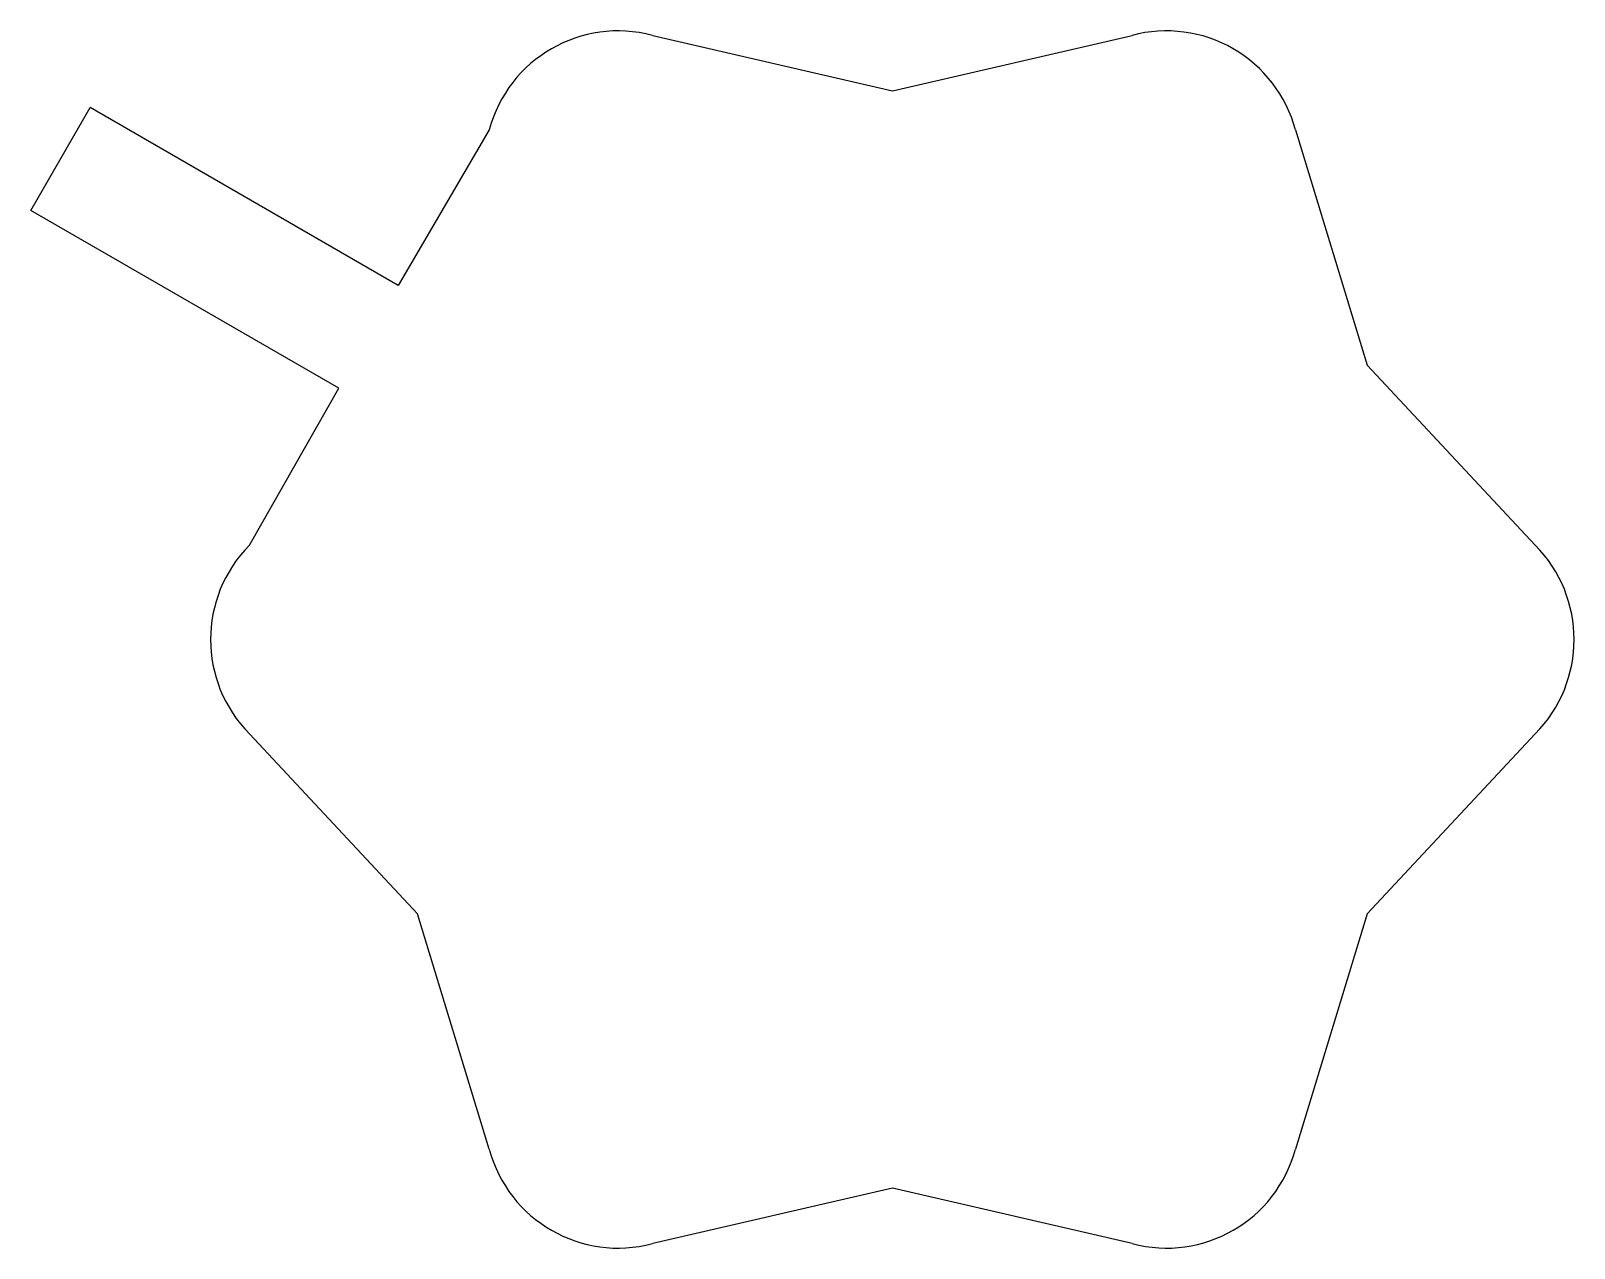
# Model space of a CAD drawing. Header units: millimetres. Extents: x -29.1 to 23, y -20.5 to 20.5.
import ezdxf

# ---------------------------------------------------------------- set-up
doc = ezdxf.new("R2010")
doc.units = ezdxf.units.MM

msp = doc.modelspace()

# ---------------------------------------------------------------- linework, layer by layer
at = {"color": 7, "linetype": 'Continuous', "lineweight": 25}
for p, q in [((-8.085, 20.368), (0, 18.5)), ((0, 18.5), (8.085, 20.368)), ((-29.061, 14.469), (-27.061, 17.933)), ((-16.669, 11.933), (-27.061, 17.933)), ((-13.597, 17.186), (-16.669, 11.933)), ((13.597, 17.186), (16.021, 9.25)), ((-18.669, 8.469), (-29.061, 14.469)), ((16.021, 9.25), (21.682, 3.182)), ((-21.682, 3.182), (-18.669, 8.469)), ((-16.021, -9.25), (-21.682, -3.182)), ((21.682, -3.182), (16.021, -9.25)), ((-13.597, -17.186), (-16.021, -9.25)), ((16.021, -9.25), (13.597, -17.186)), ((0, -18.5), (-8.085, -20.368)), ((8.085, -20.368), (0, -18.5))]:
    msp.add_line(p, q, dxfattribs=at)
for centre, start, end in [((-9.25, 16.021), 75, 165), ((9.25, 16.021), 15, 105), ((-18.5, 0), 135, 225), ((18.5, 0), 315, 45), ((-9.25, -16.021), 195, 285), ((9.25, -16.021), 255, 345)]:
    msp.add_arc(centre, 4.5, start, end, dxfattribs=at)

doc.saveas('drawing.dxf')
